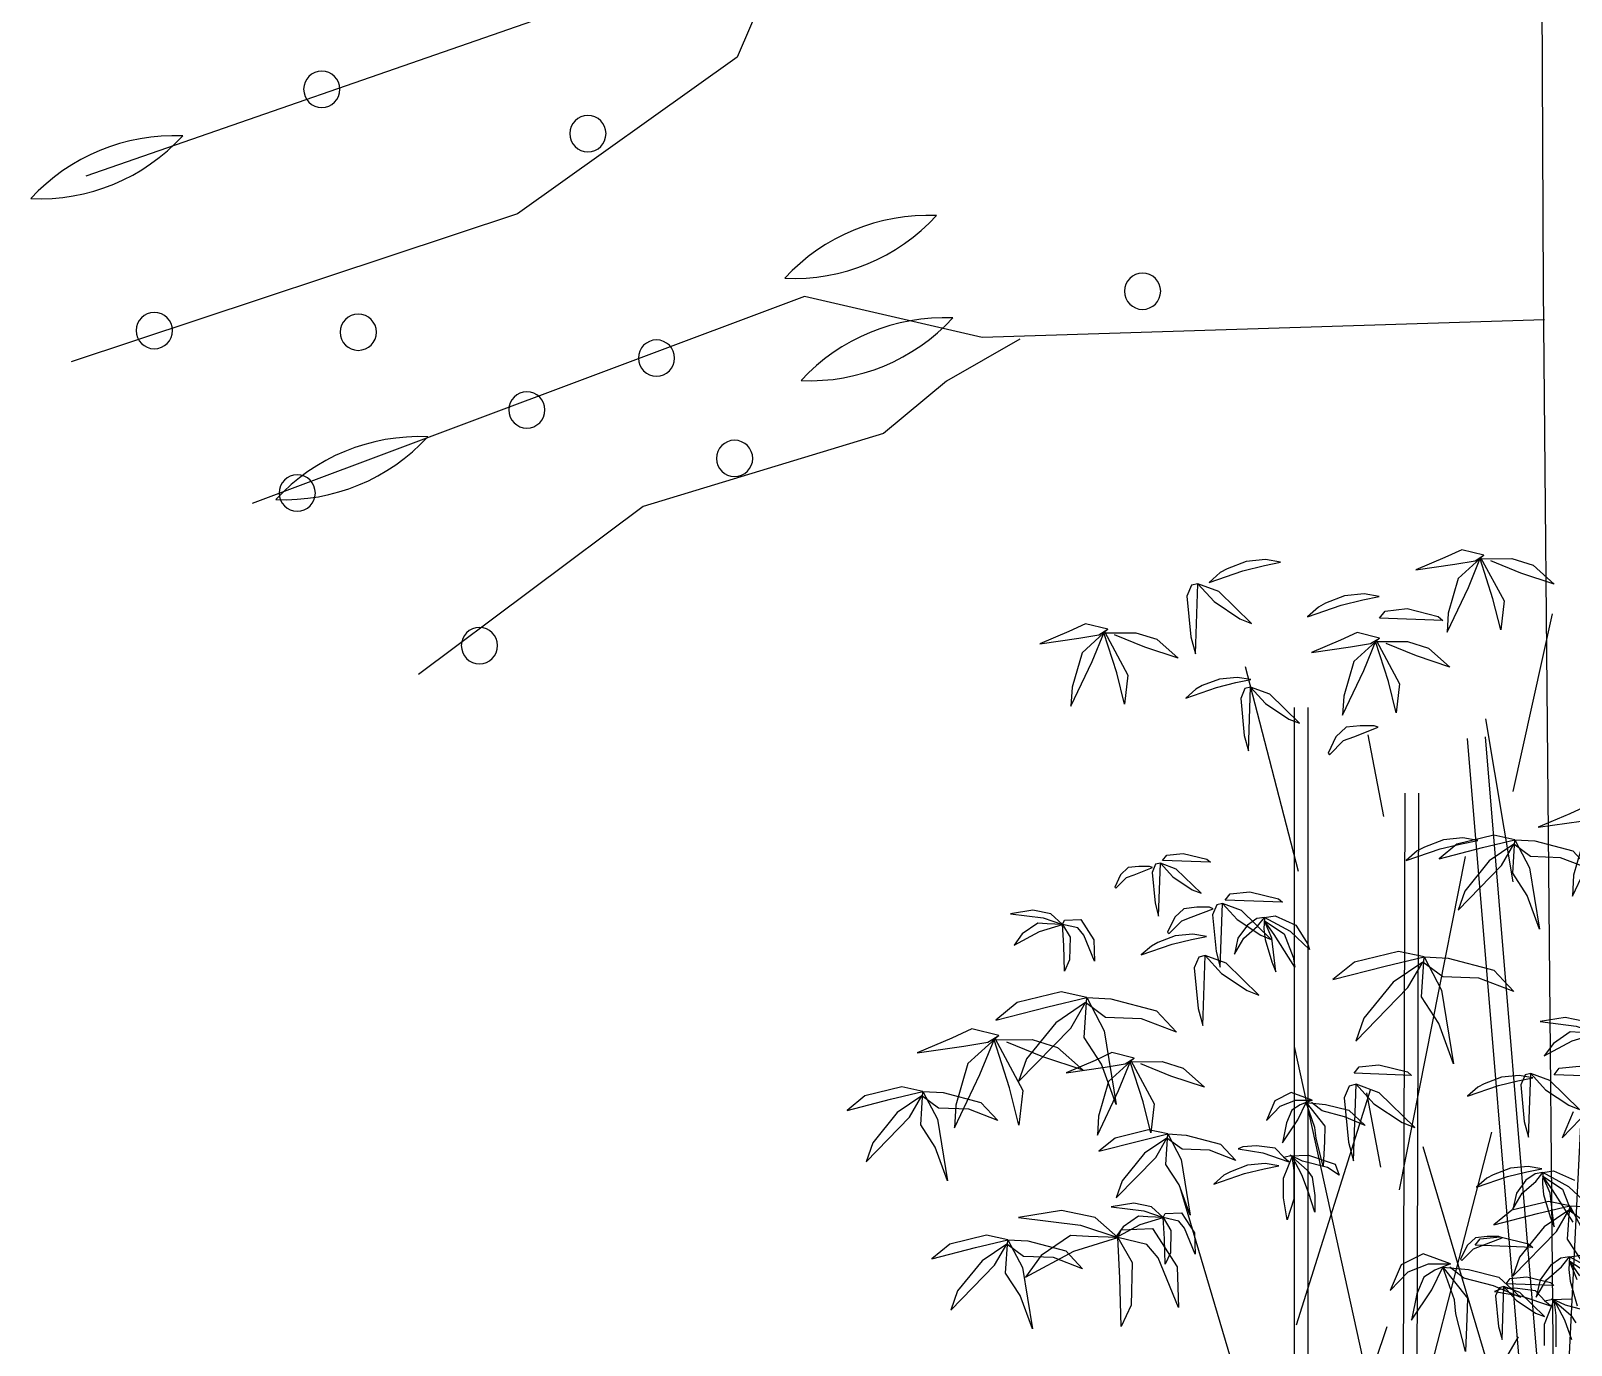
# Model space of a CAD drawing. Header units: millimetres. Extents: x 2 to 5882, y 1831 to 3462.
# Drawn here: x 634.02 to 640.36, y 2602.5 to 2607.92 of the extents above; entities that cross this region are included whole.
import ezdxf

# ---------------------------------------------------------------- set-up
doc = ezdxf.new("R2010")
doc.units = ezdxf.units.MM
doc.layers.add('LV', color=3, linetype='Continuous')
doc.layers.add('标注', color=4, linetype='Continuous')

# ---------------------------------------------------------------- blocks, each defined once
blk = doc.blocks.new('tree104')
at = {"color": 0}
for points in [[(-3650, 22161), (-3949, 22235), (-4174, 22131), (-4563, 21966), (-4039, 22041), (-3770, 22086), (-3650, 22161), (-3994, 21847), (-4129, 21383), (-4144, 21129), (-3859, 21727), (-3695, 22131), (-3381, 21547), (-3425, 21159), (-3530, 21577), (-3702, 22113), (-3276, 22116), (-2991, 22026), (-2707, 21772), (-3156, 21921), (-3560, 22086)], [(-6377, 22067), (-6578, 22102), (-6839, 22076), (-7092, 21980), (-7188, 21927), (-7337, 21796), (-6883, 21953), (-6595, 22023), (-6377, 22067)], [(-7487, 21778), (-7570, 21758), (-7633, 21611), (-7581, 21068), (-7518, 20839), (-7487, 21778), (-7267, 21538), (-6922, 21309), (-6766, 21246), (-7204, 21674), (-7487, 21778)], [(-5057, 21606), (-5258, 21641), (-5520, 21615), (-5773, 21519), (-5869, 21466), (-6017, 21335), (-5563, 21492), (-5275, 21562), (-5057, 21606)], [(-5049, 21318), (-4975, 21412), (-4682, 21444), (-4263, 21339), (-4200, 21287), (-5049, 21318)], [(-3260, 18994), (-2729, 21373)], [(-8694, 21167), (-8993, 21242), (-9218, 21137), (-9607, 20973), (-9083, 21048), (-8814, 21093), (-8694, 21167), (-9038, 20853), (-9173, 20390), (-9188, 20135), (-8904, 20734), (-8739, 21137), (-8425, 20554), (-8470, 20165), (-8574, 20584), (-8746, 21120), (-8320, 21122), (-8036, 21033), (-7751, 20778), (-8200, 20928), (-8604, 21093)], [(-5051, 21050), (-5350, 21125), (-5575, 21020), (-5964, 20856), (-5440, 20930), (-5171, 20975), (-5051, 21050), (-5395, 20736), (-5530, 20272), (-5545, 20018), (-5260, 20616), (-5096, 21020), (-4781, 20437), (-4826, 20048), (-4931, 20467), (-5103, 21003), (-4677, 21005), (-4392, 20916), (-4108, 20661), (-4557, 20811), (-4961, 20975)], [(-6137, 17921), (-6846, 20663)], [(-6778, 20492), (-6960, 20523), (-7198, 20499), (-7428, 20412), (-7516, 20365), (-7650, 20246), (-7238, 20388), (-6976, 20452), (-6778, 20492)], [(-6779, 20391), (-6855, 20372), (-6912, 20239), (-6865, 19745), (-6808, 19536), (-6779, 20391), (-6580, 20172), (-6266, 19963), (-6124, 19907), (-6523, 20296), (-6779, 20391)], [(-6196, 20117), (-6196, 0)], [(-6013, 20117), (-6013, 0)], [(-5123, 19873), (-5312, 19873), (-5500, 19853), (-5637, 19727), (-5741, 19507), (-5720, 19486), (-5532, 19675), (-5396, 19727), (-5071, 19853), (-5123, 19873)], [(-3260, 17782), (-3623, 19966)], [(-4993, 18658), (-5201, 19750)], [(-3877, 19705), (-2234, 0)], [(-3636, 19725), (-1992, 0)], [(-4710, 18968), (-4765, 0)], [(-4527, 18968), (-4582, 0)], [(-1921, 18727), (-2250, 18809), (-2497, 18694), (-2925, 18513), (-2349, 18595), (-2053, 18644), (-1921, 18727), (-2300, 18381), (-2448, 17871), (-2464, 17591), (-2152, 18250), (-1970, 18694), (-1625, 18052), (-1674, 17624), (-1789, 18085), (-1978, 18674), (-1510, 18677), (-1197, 18579), (-884, 18299), (-1378, 18463), (-1822, 18644)], [(-3235, 18345), (-3520, 18405), (-4013, 18285), (-4253, 18090), (-3669, 18240), (-3235, 18345), (-3041, 17971), (-2906, 17148), (-3071, 17597), (-3265, 17896), (-3235, 18345), (-2966, 18330), (-2457, 18195), (-2233, 17956), (-2622, 18105), (-3026, 18120), (-3250, 18285), (-3579, 18061), (-3909, 17657), (-3998, 17402), (-3415, 18001), (-3250, 18285)], [(-3732, 18335), (-3933, 18370), (-4195, 18344), (-4448, 18248), (-4544, 18196), (-4692, 18065), (-4239, 18222), (-3951, 18292), (-3732, 18335)], [(-8134, 17988), (-8277, 17988), (-8420, 17973), (-8523, 17877), (-8602, 17711), (-8587, 17695), (-8444, 17838), (-8341, 17877), (-8095, 17973), (-8134, 17988)], [(-7990, 18032), (-8053, 18016), (-8101, 17905), (-8061, 17494), (-8014, 17320), (-7990, 18032), (-7824, 17850), (-7562, 17676), (-7444, 17628), (-7776, 17953), (-7990, 18032)], [(-7960, 18068), (-7904, 18139), (-7682, 18163), (-7365, 18084), (-7317, 18044), (-7960, 18068)], [(-4785, 13651), (-3900, 18123)], [(-2668, 8108), (-2184, 17863)], [(-7121, 17535), (-7054, 17621), (-6788, 17649), (-6407, 17554), (-6350, 17507), (-7121, 17535)], [(-9301, 17211), (-9460, 17354), (-9698, 17402), (-9999, 17354), (-9563, 17298), (-9301, 17211), (-9507, 17219), (-9634, 17227), (-9841, 17084), (-9952, 16934), (-9610, 17116), (-9301, 17211), (-9277, 17267), (-9055, 17275), (-8880, 17005), (-8873, 16719), (-9015, 17068), (-9095, 17164), (-9301, 17211), (-9198, 17037), (-9206, 16735), (-9277, 16585), (-9285, 16926), (-9301, 17211)], [(-7330, 17440), (-7502, 17440), (-7673, 17421), (-7797, 17307), (-7892, 17107), (-7873, 17088), (-7702, 17259), (-7578, 17307), (-7283, 17421), (-7330, 17440)], [(-7157, 17492), (-7233, 17473), (-7290, 17340), (-7243, 16846), (-7186, 16638), (-7157, 17492), (-6958, 17274), (-6644, 17065), (-6502, 17008), (-6901, 17397), (-7157, 17492)], [(-6592, 17304), (-6695, 17288), (-6822, 17201), (-6949, 17026), (-6997, 16812), (-6870, 17026), (-6687, 17185), (-6592, 17304), (-6449, 17327), (-6172, 17201), (-6013, 16947), (-5989, 16875), (-6243, 17113), (-6592, 17304), (-6600, 17153), (-6584, 17010), (-6497, 16709), (-6441, 16574), (-6497, 17026), (-6592, 17256), (-6330, 17082), (-6211, 16772), (-6187, 16638), (-6465, 17074), (-6592, 17256)], [(-7372, 17047), (-7554, 17079), (-7792, 17055), (-8023, 16967), (-8110, 16920), (-8245, 16801), (-7832, 16944), (-7570, 17007), (-7372, 17047)], [(-7390, 16793), (-7473, 16773), (-7536, 16626), (-7484, 16083), (-7421, 15854), (-7390, 16793), (-7170, 16553), (-6826, 16324), (-6669, 16261), (-7108, 16689), (-7390, 16793)], [(-4454, 16777), (-4795, 16849), (-5388, 16705), (-5675, 16472), (-4975, 16652), (-4454, 16777), (-4221, 16329), (-4059, 15341), (-4257, 15880), (-4490, 16239), (-4454, 16777), (-4131, 16759), (-3520, 16598), (-3251, 16311), (-3718, 16490), (-4203, 16508), (-4472, 16705), (-4867, 16436), (-5262, 15952), (-5370, 15646), (-4670, 16364), (-4472, 16705)], [(-8977, 16232), (-9318, 16304), (-9911, 16161), (-10198, 15927), (-9498, 16107), (-8977, 16232), (-8744, 15784), (-8582, 14796), (-8779, 15335), (-9013, 15694), (-8977, 16232), (-8654, 16214), (-8043, 16053), (-7774, 15766), (-8241, 15945), (-8726, 15963), (-8995, 16161), (-9390, 15891), (-9785, 15407), (-9893, 15102), (-9192, 15820), (-8995, 16161)], [(-2127, 15752), (-2301, 15909), (-2563, 15962), (-2895, 15909), (-2415, 15848), (-2127, 15752), (-2354, 15761), (-2493, 15770), (-2720, 15613), (-2843, 15447), (-2467, 15648), (-2127, 15752), (-2101, 15813), (-1856, 15822), (-1664, 15525), (-1656, 15211), (-1813, 15595), (-1900, 15700), (-2127, 15752), (-2013, 15560), (-2022, 15229), (-2101, 15063), (-2109, 15438), (-2127, 15752)], [(-10157, 15721), (-10517, 15810), (-10786, 15685), (-11253, 15487), (-10624, 15577), (-10301, 15631), (-10157, 15721), (-10570, 15344), (-10732, 14787), (-10750, 14482), (-10409, 15200), (-10211, 15685), (-9834, 14985), (-9888, 14518), (-10014, 15021), (-10220, 15664), (-9708, 15667), (-9367, 15559), (-9026, 15254), (-9565, 15433), (-10050, 15631)], [(-4993, 10116), (-6189, 15575)], [(-8341, 15417), (-8640, 15492), (-8864, 15387), (-9253, 15222), (-8730, 15297), (-8460, 15342), (-8341, 15417), (-8685, 15103), (-8819, 14639), (-8834, 14385), (-8550, 14983), (-8385, 15387), (-8071, 14803), (-8116, 14415), (-8221, 14833), (-8393, 15369), (-7966, 15372), (-7682, 15282), (-7398, 15028), (-7847, 15177), (-8251, 15342)], [(-5391, 15214), (-5325, 15300), (-5058, 15328), (-4677, 15233), (-4620, 15185), (-5391, 15214)], [(-2707, 15195), (-2640, 15281), (-2374, 15309), (-1993, 15214), (-1936, 15166), (-2707, 15195)], [(-2996, 15154), (-3178, 15185), (-3416, 15162), (-3647, 15074), (-3734, 15027), (-3869, 14908), (-3456, 15051), (-3194, 15114), (-2996, 15154)], [(-3023, 15212), (-3099, 15193), (-3156, 15060), (-3109, 14566), (-3052, 14357), (-3023, 15212), (-2824, 14993), (-2511, 14785), (-2368, 14728), (-2767, 15117), (-3023, 15212)], [(-11173, 14971), (-11457, 15031), (-11951, 14911), (-12191, 14717), (-11607, 14866), (-11173, 14971), (-10978, 14597), (-10844, 13774), (-11008, 14223), (-11203, 14522), (-11173, 14971), (-10904, 14956), (-10395, 14821), (-10170, 14582), (-10559, 14732), (-10963, 14747), (-11188, 14911), (-11517, 14687), (-11846, 14283), (-11936, 14029), (-11353, 14627), (-11188, 14911)], [(-5956, 14853), (-6234, 14956), (-6456, 14845), (-6567, 14583), (-6385, 14774), (-6179, 14853), (-5956, 14853), (-6115, 14789), (-6226, 14718), (-6298, 14551), (-6353, 14282), (-6147, 14591), (-6036, 14821), (-5782, 14504), (-5790, 14298), (-5806, 13965), (-5901, 14345), (-5917, 14488), (-6036, 14821), (-5774, 14797), (-5464, 14718), (-5242, 14512), (-5520, 14631), (-5821, 14710), (-5964, 14821)], [(-6162, 11840), (-5169, 15007)], [(-5365, 15066), (-5456, 15043), (-5524, 14884), (-5467, 14291), (-5399, 14041), (-5365, 15066), (-5125, 14804), (-4749, 14553), (-4578, 14485), (-5057, 14952), (-5365, 15066)], [(-5034, 13957), (-5223, 14950)], [(-2453, 14696), (-2600, 14350), (-2359, 14601)], [(-7888, 14400), (-8147, 14454), (-8596, 14345), (-8813, 14169), (-8283, 14305), (-7888, 14400), (-7711, 14060), (-7589, 13312), (-7739, 13720), (-7916, 13992), (-7888, 14400), (-7643, 14386), (-7181, 14264), (-6977, 14046), (-7331, 14182), (-7698, 14196), (-7902, 14345), (-8201, 14142), (-8501, 13774), (-8582, 13543), (-8052, 14087), (-7902, 14345)], [(-4854, 9346), (-3545, 14426)], [(-6329, 14084), (-6448, 14210), (-6702, 14242), (-6885, 14226), (-6948, 14203), (-6615, 14147), (-6266, 14028), (-6337, 14091), (-6258, 14107), (-6004, 14115), (-5647, 13996), (-5591, 13846), (-5750, 13949), (-6083, 14036), (-6250, 14115), (-6020, 13917), (-5956, 13822), (-5917, 13576), (-5917, 13354), (-6004, 13616), (-6091, 13854), (-6226, 14107), (-6202, 13909), (-6202, 13528), (-6290, 13251), (-6337, 13544), (-6337, 13806), (-6224, 14093)], [(-2747, 8452), (-4464, 14228)], [(-6401, 13973), (-6583, 14004), (-6821, 13980), (-7051, 13893), (-7139, 13846), (-7273, 13727), (-6861, 13869), (-6599, 13933), (-6401, 13973)], [(-2876, 13933), (-3058, 13964), (-3296, 13940), (-3526, 13853), (-3614, 13806), (-3749, 13687), (-3336, 13829), (-3074, 13893), (-2876, 13933)], [(-2859, 13882), (-2962, 13867), (-3089, 13779), (-3216, 13605), (-3264, 13391), (-3137, 13605), (-2954, 13763), (-2859, 13882), (-2716, 13906), (-2438, 13779)], [(-2256, 13454), (-2510, 13692), (-2859, 13882), (-2867, 13732), (-2851, 13589), (-2764, 13288), (-2708, 13153), (-2764, 13605), (-2859, 13835), (-2597, 13660), (-2478, 13351)], [(-2454, 13216), (-2732, 13652), (-2859, 13835)], [(-6351, 9051), (-7723, 13684)], [(-7951, 13281), (-8109, 13423), (-8347, 13471), (-8649, 13423), (-8213, 13368), (-7951, 13281), (-8157, 13289), (-8284, 13297), (-8490, 13154), (-8601, 13003), (-8260, 13186), (-7951, 13281), (-7927, 13336), (-7705, 13344), (-7530, 13075), (-7522, 12789), (-7665, 13138), (-7744, 13233), (-7951, 13281), (-7848, 13106), (-7855, 12805), (-7927, 12654), (-7935, 12995), (-7951, 13281)], [(-2499, 13438), (-2783, 13497), (-3277, 13378), (-3516, 13183), (-2932, 13333), (-2499, 13438), (-2304, 13064), (-2169, 12241), (-2334, 12690), (-2528, 12989), (-2499, 13438), (-2229, 13423), (-1720, 13288), (-1496, 13049), (-1885, 13198), (-2289, 13213), (-2513, 13378), (-2843, 13153), (-3172, 12749), (-3262, 12495), (-2678, 13094), (-2513, 13378)], [(-8562, 13010), (-8864, 13281), (-9316, 13372), (-9890, 13281), (-9060, 13176), (-8562, 13010), (-8955, 13025), (-9196, 13040), (-9588, 12769), (-9799, 12482), (-9151, 12829), (-8562, 13010), (-8517, 13116), (-8095, 13131), (-7763, 12618), (-7748, 12075), (-8019, 12739), (-8170, 12920), (-8562, 13010), (-8366, 12678), (-8381, 12106), (-8517, 11819), (-8532, 12467), (-8562, 13010)], [(-10035, 12983), (-10319, 13042), (-10813, 12923), (-11052, 12728), (-10469, 12878), (-10035, 12983), (-9840, 12609), (-9705, 11786), (-9870, 12235), (-10065, 12534), (-10035, 12983), (-9765, 12968), (-9256, 12833), (-9032, 12594), (-9421, 12743), (-9825, 12758), (-10050, 12923), (-10379, 12698), (-10708, 12295), (-10798, 12040), (-10214, 12639), (-10050, 12923)], [(-3449, 13026), (-3606, 13026), (-3763, 13009), (-3876, 12904), (-3964, 12721), (-3946, 12704), (-3789, 12861), (-3676, 12904), (-3405, 13009), (-3449, 13026)], [(-3768, 12909), (-3701, 12994), (-3434, 13023), (-3054, 12928), (-2996, 12880), (-3768, 12909)], [(-4099, 12657), (-4466, 12793), (-4759, 12647), (-4906, 12301), (-4665, 12552), (-4392, 12657), (-4099, 12657), (-4309, 12573), (-4455, 12479), (-4550, 12259), (-4623, 11903), (-4351, 12312), (-4204, 12615), (-3869, 12197), (-3879, 11924), (-3900, 11485), (-4026, 11987), (-4047, 12176), (-4204, 12615), (-3858, 12584), (-3450, 12479), (-3157, 12207), (-3523, 12364), (-3921, 12469), (-4110, 12615)], [(-2505, 12751), (-2618, 12733), (-2758, 12637), (-2897, 12446), (-2950, 12210), (-2810, 12446), (-2609, 12620), (-2505, 12751), (-2348, 12777)], [(-2121, 12541), (-2505, 12751), (-2513, 12585), (-2496, 12428), (-2400, 12097)], [(-2400, 12446), (-2505, 12699), (-2217, 12507)], [(-2365, 12498), (-2505, 12699)], [(-3354, 12391), (-3299, 12463), (-3077, 12486), (-2759, 12407), (-2712, 12367), (-3354, 12391)], [(-2828, 12157), (-2959, 12296), (-3238, 12331), (-3439, 12314), (-3509, 12287), (-3142, 12226), (-2758, 12095), (-2837, 12165), (-2749, 12183), (-2470, 12191)], [(-2191, 12008), (-2557, 12104), (-2741, 12191), (-2487, 11973), (-2418, 11869)], [(-2470, 11642), (-2566, 11904), (-2714, 12183), (-2688, 11965), (-2688, 11546)], [(-2837, 11563), (-2837, 11851), (-2712, 12167)], [(-3384, 12355), (-3448, 12339), (-3495, 12229), (-3456, 11817), (-3408, 11643), (-3384, 12355), (-3218, 12173), (-2957, 11999), (-2838, 11952), (-3171, 12276), (-3384, 12355)], [(-6052, 8536), (-4949, 11819)], [(-4264, 9834), (-3186, 11681)]]:
    blk.add_lwpolyline(points, dxfattribs=at)
blk = doc.blocks.new('shu')
at = {"layer": 'LV', "color": 72}
for p, q in [((-1383.6618, -1074.0732), (-1383.7913, -1074.3746)), ((-1380.4696, -1075.3265), (-1380.4753, -1074.1314)), ((-1384.5668, -1074.2024), (-1386.4748, -1074.8643)), ((-1383.7913, -1074.3746), (-1384.6961, -1075.0202)), ((-1384.6961, -1075.0202), (-1386.5352, -1075.6293)), ((-1383.5136, -1075.3603), (-1385.7898, -1076.2131)), ((-1382.782, -1075.5299), (-1383.5136, -1075.3603)), ((-1380.3942, -1083.552), (-1380.4696, -1075.3265)), ((-1380.4658, -1075.4568), (-1382.782, -1075.5299)), ((-1382.6278, -1075.5365), (-1382.9294, -1075.7087)), ((-1382.9294, -1075.7087), (-1383.1882, -1075.924)), ((-1383.1882, -1075.924), (-1384.1791, -1076.2253)), ((-1384.1791, -1076.2253), (-1385.1048, -1076.9176))]:
    blk.add_line(p, q, dxfattribs=at)
for centre, radius, start, end in [((-1385.5026, -1074.5069), 0.0748, 0, 180), ((-1385.5026, -1074.5069), 0.0748, 180, 0), ((-1384.4066, -1074.6894), 0.0748, 0, 180), ((-1386.1108, -1075.5014), 0.8031, 87.49918, 137.34396), ((-1386.6663, -1074.1549), 0.8031, 267.49918, 317.34396), ((-1384.4066, -1074.6894), 0.0748, 180, 0), ((-1383.0052, -1075.8295), 0.8031, 87.49918, 137.34396), ((-1383.5608, -1074.483), 0.8031, 267.49918, 317.34396), ((-1382.1217, -1075.3387), 0.0748, 0, 180), ((-1382.1217, -1075.3387), 0.0748, 180, 0), ((-1386.1926, -1075.5006), 0.0748, 0, 180), ((-1385.3524, -1075.5074), 0.0748, 0, 180), ((-1386.1926, -1075.5006), 0.0748, 180, 0), ((-1382.9379, -1076.2508), 0.8031, 87.49918, 137.34396), ((-1383.4935, -1074.9043), 0.8031, 267.49918, 317.34396), ((-1385.3524, -1075.5074), 0.0748, 180, 0), ((-1384.1239, -1075.6141), 0.0748, 0, 180), ((-1384.1239, -1075.6141), 0.0748, 180, 0), ((-1384.658, -1075.8276), 0.0748, 0, 180), ((-1384.658, -1075.8276), 0.0748, 180, 0), ((-1385.1012, -1076.7407), 0.8031, 87.49918, 137.34396), ((-1385.6568, -1075.3942), 0.8031, 267.49918, 317.34396), ((-1383.8022, -1076.0274), 0.0748, 0, 180), ((-1383.8022, -1076.0274), 0.0748, 180, 0), ((-1385.604, -1076.1698), 0.0748, 0, 180), ((-1385.604, -1076.1698), 0.0748, 180, 0), ((-1384.8531, -1076.7985), 0.0748, 0, 180), ((-1384.8531, -1076.7985), 0.0748, 180, 0)]:
    blk.add_arc(centre, radius, start, end, dxfattribs=at)

msp = doc.modelspace()

# ---------------------------------------------------------------- block references
at = {"color": 74, "xscale": 0.0003072000004067377, "yscale": 0.0003071999999519903, "zscale": 0.0003072000000000001}
msp.add_blockref('tree104', (641.12271, 2598.95006), dxfattribs=at)
at = {"layer": '标注'}
msp.add_blockref('shu', (2020.71655, 3682.18382), dxfattribs=at)

doc.saveas('drawing.dxf')
